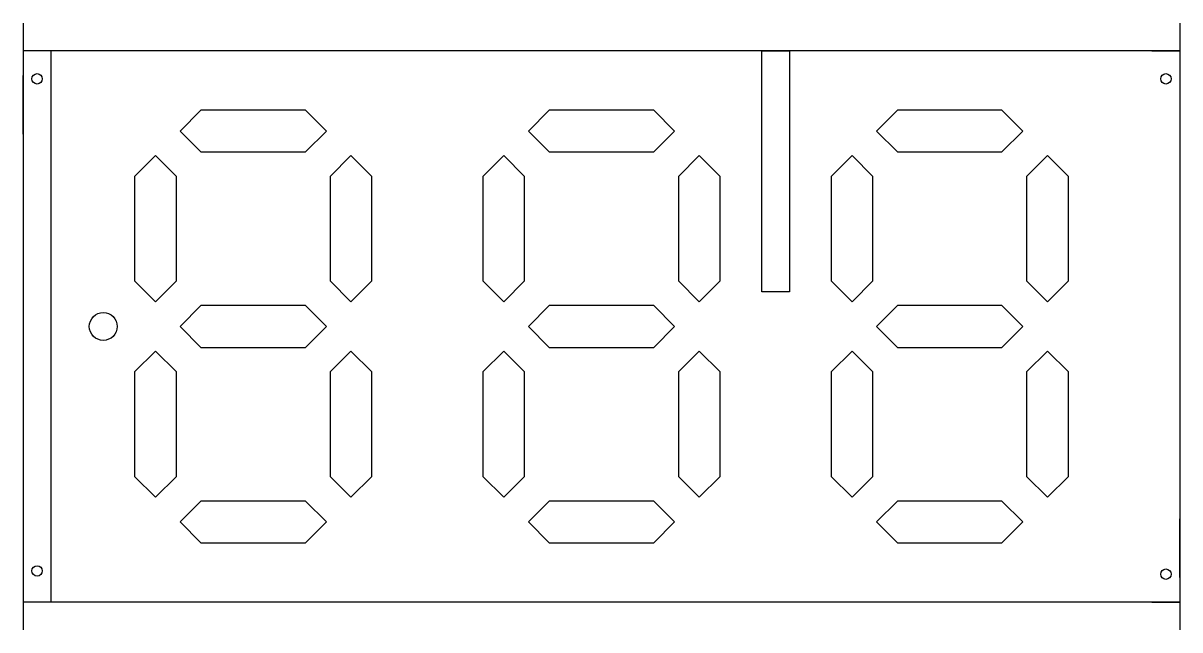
# Model space of a CAD drawing. Header units: millimetres. Extents: x 8 to 340, y -174 to 0.
import ezdxf

# ---------------------------------------------------------------- set-up
doc = ezdxf.new("R2010")
doc.units = ezdxf.units.MM
doc.layers.get('0').update_dxf_attribs({"linetype": 'CONTINUOUS'})

msp = doc.modelspace()

# ---------------------------------------------------------------- linework, layer by layer
for p, q in [((8, 0), (8, -174.28)), ((340.14, 0), (340.14, -174.28)), ((340.14, -8), (8, -8)), ((16, -8), (16, -166.28)), ((332.14, -8), (340.14, -8)), ((8, -31.86), (8, -15)), ((340.14, -159.28), (340.14, -142.43)), ((340.14, -166.28), (8, -166.28)), ((332.14, -166.28), (340.14, -166.28))]:
    msp.add_line(p, q)
for points in [[(228.07, -77.14), (220.07, -77.14), (220.07, -8), (228.07, -8)], [(59.07, -25), (53.07, -31), (59.07, -37), (89.07, -37), (95.07, -31), (89.07, -25)], [(195.07, -31), (189.07, -25), (159.07, -25), (153.07, -31), (159.07, -37), (189.07, -37)], [(295.07, -31), (289.07, -25), (259.07, -25), (253.07, -31), (259.07, -37), (289.07, -37)], [(40, -44.07), (40, -74.07), (46, -80.07), (52, -74.07), (52, -44.07), (46, -38.07)], [(96.14, -44.07), (96.14, -74.07), (102.14, -80.07), (108.14, -74.07), (108.14, -44.07), (102.14, -38.07)], [(140, -44.07), (140, -74.07), (146, -80.07), (152, -74.07), (152, -44.07), (146, -38.07)], [(202.14, -80.07), (208.14, -74.07), (208.14, -44.07), (202.14, -38.07), (196.14, -44.07), (196.14, -74.07)], [(240, -44.07), (240, -74.07), (246, -80.07), (252, -74.07), (252, -44.07), (246, -38.07)], [(302.14, -80.07), (308.14, -74.07), (308.14, -44.07), (302.14, -38.07), (296.14, -44.07), (296.14, -74.07)], [(59.07, -81.14), (53.07, -87.14), (59.07, -93.14), (89.07, -93.14), (95.07, -87.14), (89.07, -81.14)], [(159.07, -93.14), (189.07, -93.14), (195.07, -87.14), (189.07, -81.14), (159.07, -81.14), (153.07, -87.14)], [(259.07, -93.14), (289.07, -93.14), (295.07, -87.14), (289.07, -81.14), (259.07, -81.14), (253.07, -87.14)], [(52, -130.21), (52, -100.21), (46, -94.21), (40, -100.21), (40, -130.21), (46, -136.21)], [(108.14, -130.21), (108.14, -100.21), (102.14, -94.21), (96.14, -100.21), (96.14, -130.21), (102.14, -136.21)], [(146, -136.21), (152, -130.21), (152, -100.21), (146, -94.21), (140, -100.21), (140, -130.21)], [(202.14, -94.21), (196.14, -100.21), (196.14, -130.21), (202.14, -136.21), (208.14, -130.21), (208.14, -100.21)], [(246, -136.21), (252, -130.21), (252, -100.21), (246, -94.21), (240, -100.21), (240, -130.21)], [(302.14, -94.21), (296.14, -100.21), (296.14, -130.21), (302.14, -136.21), (308.14, -130.21), (308.14, -100.21)], [(89.07, -137.28), (59.07, -137.28), (53.07, -143.28), (59.07, -149.28), (89.07, -149.28), (95.07, -143.28)], [(153.07, -143.28), (159.07, -149.28), (189.07, -149.28), (195.07, -143.28), (189.07, -137.28), (159.07, -137.28)], [(253.07, -143.28), (259.07, -149.28), (289.07, -149.28), (295.07, -143.28), (289.07, -137.28), (259.07, -137.28)]]:
    msp.add_lwpolyline(points, close=True)
for centre, radius in [((12, -16), 1.5), ((336.14, -16), 1.5), ((31, -87.14), 4), ((12, -157.35), 1.5), ((336.14, -158.28), 1.5)]:
    msp.add_circle(centre, radius)

doc.saveas('drawing.dxf')
